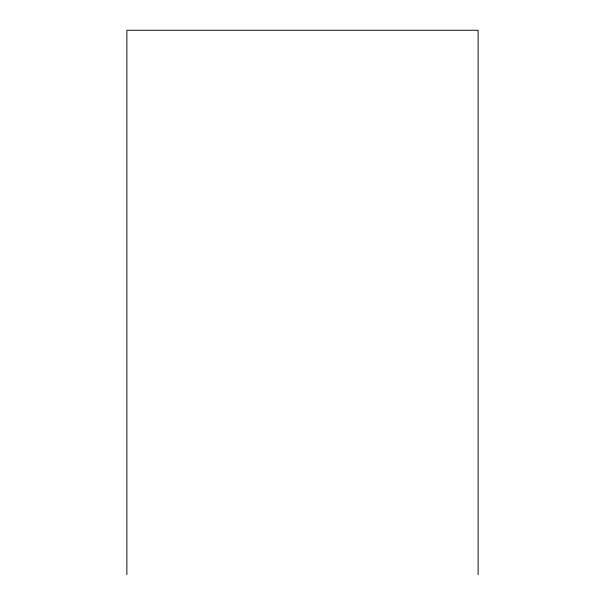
<?xml version="1.0" encoding="UTF-8"?>
<svg xmlns="http://www.w3.org/2000/svg" width="605" height="605" viewBox="0 0 605 605"><rect width="100%" height="100%" fill="white"/><g stroke="black" fill="none" stroke-linecap="round" stroke-linejoin="round"><path stroke-width="0.91" d="M478.124 574.75L478.124 30.25L126.876 30.25L126.876 574.75"/></g></svg>
